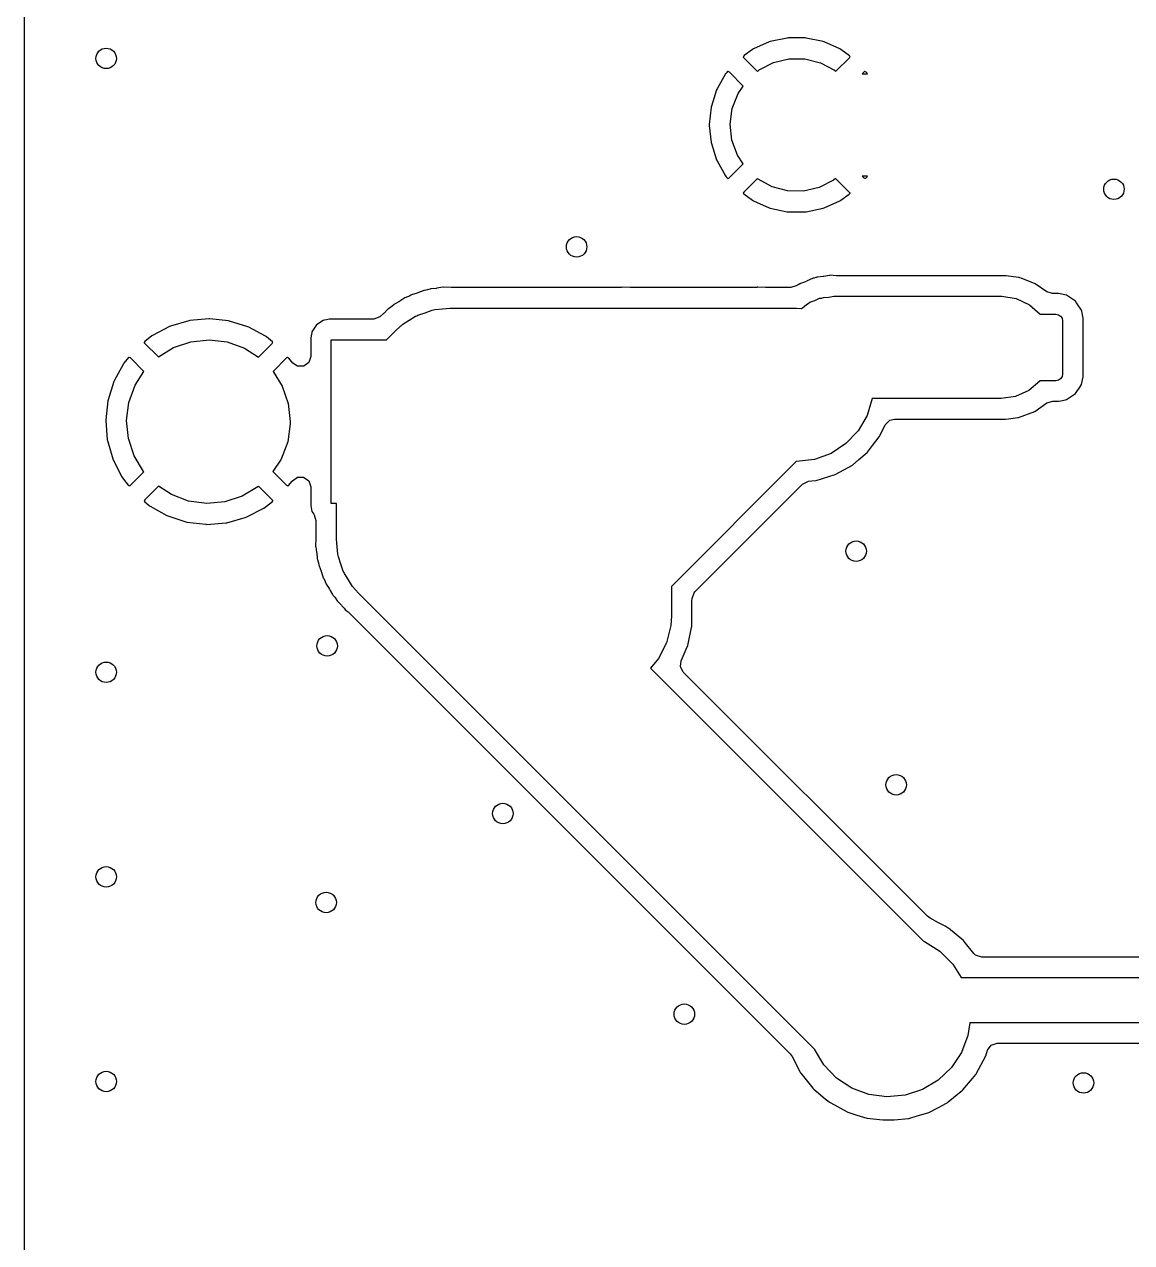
# Model space of a CAD drawing. Extents: x 100.2 to 143.8, y -109.8 to -50.2.
# Drawn here: x 100.2 to 111.03, y -98.57 to -86.67 of the extents above; entities that cross this region are included whole.
import ezdxf

# ---------------------------------------------------------------- set-up
doc = ezdxf.new("R2010")
doc.units = 0
doc.layers.add('BLACK', color=7, linetype='CONTINUOUS')

msp = doc.modelspace()

# ---------------------------------------------------------------- linework, layer by layer
at = {"layer": 'BLACK', "linetype": 'CONTINUOUS'}
for p, q in [((100.2, -103.278), (100.2, -56.7219)), ((107.656, -86.8011), (107.491, -86.8361)), ((107.666, -86.8), (107.656, -86.8011)), ((107.834, -86.8), (107.666, -86.8)), ((107.844, -86.8011), (107.834, -86.8)), ((108.009, -86.8361), (107.844, -86.8011)), ((107.318, -86.9129), (107.236, -86.9727)), ((107.327, -86.9077), (107.318, -86.9129)), ((107.481, -86.8393), (107.327, -86.9077)), ((107.491, -86.8361), (107.481, -86.8393)), ((108.019, -86.8393), (108.009, -86.8361)), ((108.173, -86.9077), (108.019, -86.8393)), ((108.182, -86.9129), (108.173, -86.9077)), ((108.267, -86.9751), (108.182, -86.9129)), ((107.236, -86.9727), (107.228, -86.9835)), ((107.228, -86.9835), (107.228, -86.9846)), ((107.228, -86.9846), (107.232, -86.9902)), ((107.232, -86.9902), (107.368, -87.1268)), ((107.385, -87.1124), (107.523, -87.0408)), ((107.523, -87.0408), (107.675, -87.0043)), ((107.675, -87.0043), (107.831, -87.0051)), ((107.831, -87.0051), (107.983, -87.0432)), ((107.983, -87.0432), (108.121, -87.1163)), ((108.132, -87.1263), (108.266, -86.993)), ((108.266, -86.993), (108.272, -86.9812)), ((108.271, -86.9801), (108.267, -86.9751)), ((108.272, -86.9812), (108.271, -86.9801)), ((107.056, -87.1521), (106.972, -87.2979)), ((107.062, -87.1438), (107.056, -87.1521)), ((107.075, -87.1293), (107.062, -87.1438)), ((107.077, -87.1282), (107.075, -87.1293)), ((107.08, -87.1276), (107.077, -87.1282)), ((107.092, -87.1336), (107.08, -87.1276)), ((107.228, -87.2699), (107.092, -87.1336)), ((107.368, -87.1268), (107.385, -87.1124)), ((108.121, -87.1163), (108.132, -87.1263)), ((108.412, -87.129), (108.391, -87.15)), ((108.391, -87.15), (108.443, -87.15)), ((108.414, -87.1279), (108.412, -87.129)), ((108.418, -87.1275), (108.414, -87.1279)), ((108.429, -87.1342), (108.418, -87.1275)), ((108.438, -87.1438), (108.429, -87.1342)), ((108.443, -87.15), (108.438, -87.1438)), ((107.177, -87.3428), (107.228, -87.2699)), ((106.968, -87.3073), (106.916, -87.4674)), ((106.972, -87.2979), (106.968, -87.3073)), ((107.12, -87.4884), (107.177, -87.3428)), ((106.913, -87.4775), (106.896, -87.6448)), ((106.916, -87.4674), (106.913, -87.4775)), ((107.1, -87.6432), (107.12, -87.4884)), ((106.896, -87.6448), (106.896, -87.6552)), ((106.896, -87.6552), (106.913, -87.8225)), ((107.117, -87.7984), (107.1, -87.6432)), ((106.913, -87.8225), (106.916, -87.8326)), ((106.916, -87.8326), (106.968, -87.9927)), ((107.171, -87.9451), (107.117, -87.7984)), ((106.968, -87.9927), (106.972, -88.0021)), ((107.228, -88.0304), (107.171, -87.9451)), ((106.972, -88.0021), (107.056, -88.1479)), ((107.088, -88.171), (107.228, -88.0304)), ((107.056, -88.1479), (107.062, -88.1562)), ((107.062, -88.1562), (107.071, -88.1658)), ((107.071, -88.1658), (107.082, -88.1725)), ((107.082, -88.1725), (107.086, -88.1721)), ((107.086, -88.1721), (107.088, -88.171)), ((107.367, -88.1742), (107.234, -88.307)), ((107.373, -88.1798), (107.367, -88.1742)), ((107.511, -88.2544), (107.373, -88.1798)), ((108.11, -88.1914), (107.97, -88.2616)), ((108.131, -88.1728), (108.11, -88.1914)), ((108.268, -88.3098), (108.131, -88.1728)), ((108.391, -88.15), (108.408, -88.1664)), ((108.443, -88.15), (108.391, -88.15)), ((108.408, -88.1664), (108.42, -88.1724)), ((108.42, -88.1724), (108.423, -88.1718)), ((108.423, -88.1718), (108.425, -88.1707)), ((108.425, -88.1707), (108.438, -88.1562)), ((108.438, -88.1562), (108.443, -88.15)), ((107.234, -88.307), (107.228, -88.3188)), ((107.228, -88.3188), (107.229, -88.3199)), ((107.229, -88.3199), (107.233, -88.3249)), ((107.233, -88.3249), (107.318, -88.3871)), ((107.662, -88.294), (107.511, -88.2544)), ((107.818, -88.2964), (107.662, -88.294)), ((107.97, -88.2616), (107.818, -88.2964)), ((108.182, -88.3871), (108.264, -88.3273)), ((108.264, -88.3273), (108.272, -88.3165)), ((108.272, -88.3154), (108.268, -88.3098)), ((108.272, -88.3165), (108.272, -88.3154)), ((107.318, -88.3871), (107.327, -88.3923)), ((107.327, -88.3923), (107.481, -88.4607)), ((107.481, -88.4607), (107.491, -88.4639)), ((107.491, -88.4639), (107.656, -88.4989)), ((107.844, -88.4989), (108.009, -88.4639)), ((108.009, -88.4639), (108.019, -88.4607)), ((108.019, -88.4607), (108.173, -88.3923)), ((108.173, -88.3923), (108.182, -88.3871)), ((107.656, -88.4989), (107.666, -88.5)), ((107.666, -88.5), (107.834, -88.5)), ((107.834, -88.5), (107.844, -88.4989)), ((107.848, -89.1771), (107.816, -89.1893)), ((107.853, -89.1751), (107.848, -89.1771)), ((107.906, -89.1519), (107.853, -89.1751)), ((107.911, -89.1495), (107.906, -89.1519)), ((107.906, -89.1519), (107.906, -89.1519)), ((107.92, -89.1479), (107.911, -89.1495)), ((107.938, -89.143), (107.92, -89.1479)), ((107.941, -89.142), (107.938, -89.143)), ((107.947, -89.1397), (107.941, -89.142)), ((107.953, -89.139), (107.947, -89.1397)), ((108.01, -89.1321), (107.953, -89.139)), ((107.953, -89.139), (107.953, -89.139)), ((108.015, -89.1313), (108.01, -89.1321)), ((108.072, -89.1213), (108.015, -89.1313)), ((108.078, -89.1203), (108.072, -89.1213)), ((108.072, -89.1213), (108.072, -89.1213)), ((108.136, -89.1243), (108.078, -89.1203)), ((108.143, -89.1245), (108.136, -89.1243)), ((108.136, -89.1243), (108.136, -89.1243)), ((109.796, -89.1245), (108.143, -89.1245)), ((109.799, -89.1249), (109.796, -89.1245)), ((109.92, -89.1407), (109.799, -89.1249)), ((109.925, -89.1415), (109.92, -89.1407)), ((109.92, -89.1407), (109.92, -89.1407)), ((109.931, -89.1437), (109.925, -89.1415)), ((109.946, -89.1495), (109.931, -89.1437)), ((109.931, -89.1437), (109.931, -89.1437)), ((110.083, -89.2031), (109.946, -89.1495)), ((104.039, -89.2945), (103.984, -89.3119)), ((104.046, -89.2921), (104.039, -89.2945)), ((104.073, -89.2815), (104.046, -89.2921)), ((104.1, -89.2707), (104.073, -89.2815)), ((104.105, -89.2698), (104.1, -89.2707)), ((104.124, -89.2665), (104.105, -89.2698)), ((104.105, -89.2698), (104.105, -89.2698)), ((104.128, -89.2657), (104.124, -89.2665)), ((104.141, -89.2627), (104.128, -89.2657)), ((104.163, -89.2556), (104.141, -89.2627)), ((104.168, -89.2541), (104.163, -89.2556)), ((104.163, -89.2556), (104.163, -89.2556)), ((104.173, -89.2536), (104.168, -89.2541)), ((104.226, -89.2482), (104.173, -89.2536)), ((104.173, -89.2536), (104.173, -89.2536)), ((104.233, -89.2472), (104.226, -89.2482)), ((104.29, -89.2372), (104.233, -89.2472)), ((104.295, -89.2373), (104.29, -89.2372)), ((104.372, -89.2395), (104.295, -89.2373)), ((104.375, -89.2395), (104.372, -89.2395)), ((106.018, -89.2395), (104.375, -89.2395)), ((106.034, -89.2381), (106.018, -89.2395)), ((106.035, -89.238), (106.034, -89.2381)), ((106.04, -89.2372), (106.035, -89.238)), ((106.045, -89.2373), (106.04, -89.2372)), ((106.122, -89.2395), (106.045, -89.2373)), ((106.125, -89.2395), (106.122, -89.2395)), ((107.343, -89.2395), (106.125, -89.2395)), ((107.359, -89.2381), (107.343, -89.2395)), ((107.36, -89.238), (107.359, -89.2381)), ((107.365, -89.2372), (107.36, -89.238)), ((107.37, -89.2373), (107.365, -89.2372)), ((107.447, -89.2395), (107.37, -89.2373)), ((107.45, -89.2395), (107.447, -89.2395)), ((107.694, -89.2395), (107.45, -89.2395)), ((107.745, -89.2222), (107.694, -89.2395)), ((107.746, -89.2243), (107.745, -89.2222)), ((107.751, -89.2213), (107.746, -89.2243)), ((107.756, -89.2176), (107.751, -89.2213)), ((107.764, -89.2139), (107.756, -89.2176)), ((107.78, -89.2049), (107.764, -89.2139)), ((107.783, -89.203), (107.78, -89.2049)), ((107.788, -89.1997), (107.783, -89.203)), ((107.783, -89.203), (107.783, -89.203)), ((107.816, -89.1893), (107.788, -89.1997)), ((110.195, -89.2815), (110.083, -89.2031)), ((110.252, -89.2995), (110.195, -89.2815)), ((110.311, -89.2995), (110.252, -89.2995)), ((110.389, -89.3149), (110.311, -89.2995)), ((103.793, -89.4241), (103.783, -89.4318)), ((103.815, -89.4055), (103.793, -89.4241)), ((103.819, -89.403), (103.815, -89.4055)), ((103.866, -89.3773), (103.819, -89.403)), ((103.819, -89.403), (103.819, -89.403)), ((103.872, -89.3736), (103.866, -89.3773)), ((103.92, -89.3418), (103.872, -89.3736)), ((103.947, -89.3312), (103.92, -89.3418)), ((103.959, -89.3258), (103.947, -89.3312)), ((103.979, -89.3143), (103.959, -89.3258)), ((103.984, -89.3119), (103.979, -89.3143)), ((103.979, -89.3143), (103.979, -89.3143)), ((107.807, -89.4371), (107.846, -89.4038)), ((107.846, -89.4038), (107.864, -89.3954)), ((107.864, -89.3954), (107.88, -89.3835)), ((107.88, -89.3835), (107.928, -89.3662)), ((107.928, -89.3662), (107.975, -89.3451)), ((107.975, -89.3451), (107.995, -89.3422)), ((107.995, -89.3422), (108.014, -89.3354)), ((108.014, -89.3354), (108.065, -89.3322)), ((108.065, -89.3322), (108.115, -89.325)), ((108.115, -89.325), (109.75, -89.325)), ((109.75, -89.325), (109.756, -89.325)), ((109.756, -89.325), (109.896, -89.3468)), ((109.896, -89.3468), (110.025, -89.4071)), ((110.025, -89.4071), (110.13, -89.5)), ((110.476, -89.3736), (110.389, -89.3149)), ((110.482, -89.3817), (110.476, -89.3736)), ((110.487, -89.3889), (110.482, -89.3817)), ((110.535, -89.4614), (110.487, -89.3889)), ((102.002, -89.5456), (101.817, -89.5625)), ((102.012, -89.5457), (102.002, -89.5456)), ((102.197, -89.5652), (102.012, -89.5457)), ((103.675, -89.5257), (103.618, -89.5492)), ((103.711, -89.4944), (103.675, -89.5257)), ((103.717, -89.4893), (103.711, -89.4944)), ((103.754, -89.4518), (103.717, -89.4893)), ((103.759, -89.4475), (103.754, -89.4518)), ((103.783, -89.4318), (103.759, -89.4475)), ((103.962, -89.5599), (104.024, -89.5194)), ((104.024, -89.5194), (104.037, -89.5149)), ((104.037, -89.5149), (104.048, -89.5081)), ((104.048, -89.5081), (104.118, -89.4853)), ((104.118, -89.4853), (104.187, -89.4601)), ((104.187, -89.4601), (104.201, -89.4586)), ((104.201, -89.4586), (104.213, -89.4545)), ((104.213, -89.4545), (104.287, -89.4486)), ((104.287, -89.4486), (104.36, -89.44)), ((104.36, -89.44), (107.75, -89.44)), ((107.75, -89.44), (107.799, -89.443)), ((107.799, -89.443), (107.807, -89.4371)), ((110.13, -89.5), (110.285, -89.5)), ((110.285, -89.5), (110.31, -89.5049)), ((110.31, -89.5049), (110.331, -89.519)), ((110.331, -89.519), (110.345, -89.5401)), ((110.345, -89.5401), (110.35, -89.565)), ((110.537, -89.471), (110.535, -89.4614)), ((110.547, -89.5235), (110.537, -89.471)), ((110.537, -89.471), (110.537, -89.471)), ((110.55, -89.5389), (110.547, -89.5235)), ((110.551, -90.1111), (110.55, -89.5389)), ((101.619, -89.6206), (101.454, -89.7069)), ((101.628, -89.617), (101.619, -89.6206)), ((101.807, -89.5643), (101.628, -89.617)), ((101.817, -89.5625), (101.807, -89.5643)), ((102.207, -89.5671), (102.197, -89.5652)), ((102.385, -89.6222), (102.207, -89.5671)), ((102.394, -89.626), (102.385, -89.6222)), ((102.558, -89.7146), (102.394, -89.626)), ((103.055, -89.6054), (103.011, -89.6718)), ((103.122, -89.5611), (103.055, -89.6054)), ((103.131, -89.5592), (103.122, -89.5611)), ((103.155, -89.5545), (103.131, -89.5592)), ((103.131, -89.5592), (103.131, -89.5592)), ((103.18, -89.5495), (103.155, -89.5545)), ((103.61, -89.5495), (103.18, -89.5495)), ((103.618, -89.5492), (103.61, -89.5495)), ((103.739, -89.75), (103.83, -89.6597)), ((103.83, -89.6597), (103.87, -89.6241)), ((103.87, -89.6241), (103.879, -89.6146)), ((103.879, -89.6146), (103.886, -89.6101)), ((103.886, -89.6101), (103.899, -89.5982)), ((103.899, -89.5982), (103.962, -89.5599)), ((110.35, -89.565), (110.35, -90.085)), ((101.379, -89.7658), (101.372, -89.777)), ((101.372, -89.777), (101.372, -89.7794)), ((101.372, -89.7794), (101.375, -89.7831)), ((101.375, -89.7831), (101.51, -89.9182)), ((101.446, -89.7122), (101.379, -89.7658)), ((101.454, -89.7069), (101.446, -89.7122)), ((101.659, -89.8261), (101.828, -89.7687)), ((101.828, -89.7687), (102.006, -89.75)), ((102.006, -89.75), (102.183, -89.7711)), ((102.183, -89.7711), (102.351, -89.831)), ((102.566, -89.72), (102.558, -89.7146)), ((102.625, -89.7692), (102.566, -89.72)), ((102.622, -89.7868), (102.628, -89.7749)), ((102.627, -89.7722), (102.625, -89.7692)), ((102.628, -89.7749), (102.627, -89.7722)), ((103.007, -89.6945), (103, -89.7303)), ((103, -89.7303), (103, -89.9152)), ((103.009, -89.6813), (103.007, -89.6945)), ((103.011, -89.6718), (103.009, -89.6813)), ((103.009, -89.6813), (103.009, -89.6813)), ((103.2, -91.35), (103.2, -89.75)), ((103.2, -89.75), (103.739, -89.75)), ((101.51, -89.9182), (101.659, -89.8261)), ((102.351, -89.831), (102.49, -89.9191)), ((102.49, -89.9191), (102.622, -89.7868)), ((101.169, -89.9865), (101.079, -90.1499)), ((101.174, -89.9786), (101.169, -89.9865)), ((101.219, -89.9247), (101.174, -89.9786)), ((101.222, -89.9226), (101.219, -89.9247)), ((101.225, -89.9221), (101.222, -89.9226)), ((101.237, -89.9281), (101.225, -89.9221)), ((101.369, -90.0609), (101.237, -89.9281)), ((102.767, -89.9244), (102.631, -90.0601)), ((102.77, -89.9222), (102.767, -89.9244)), ((102.773, -89.922), (102.77, -89.9222)), ((102.784, -89.9293), (102.773, -89.922)), ((102.824, -89.9778), (102.784, -89.9293)), ((102.87, -90.0094), (102.824, -89.9778)), ((102.931, -90.0094), (102.87, -90.0094)), ((102.981, -89.9734), (102.931, -90.0094)), ((103, -89.9152), (102.981, -89.9734)), ((101.283, -90.1943), (101.369, -90.0609)), ((102.631, -90.0601), (102.721, -90.2043)), ((110.331, -90.131), (110.31, -90.1451)), ((110.345, -90.1099), (110.331, -90.131)), ((110.35, -90.085), (110.345, -90.1099)), ((110.535, -90.1886), (110.551, -90.1111)), ((101.075, -90.1588), (101.019, -90.3365)), ((101.079, -90.1499), (101.075, -90.1588)), ((101.222, -90.3619), (101.283, -90.1943)), ((102.721, -90.2043), (102.78, -90.3728)), ((110.019, -90.2462), (109.89, -90.3049)), ((110.127, -90.1537), (110.019, -90.2462)), ((110.129, -90.15), (110.127, -90.1537)), ((110.285, -90.15), (110.129, -90.15)), ((110.31, -90.1451), (110.285, -90.15)), ((110.476, -90.2764), (110.489, -90.2573)), ((110.489, -90.2573), (110.514, -90.22)), ((110.514, -90.22), (110.535, -90.1886)), ((101.017, -90.3459), (100.996, -90.5312)), ((101.019, -90.3365), (101.017, -90.3459)), ((101.2, -90.5388), (101.222, -90.3619)), ((102.78, -90.3728), (102.8, -90.55)), ((108.487, -90.325), (108.438, -90.4891)), ((109.75, -90.325), (108.487, -90.325)), ((109.89, -90.3049), (109.75, -90.325)), ((110.077, -90.4503), (110.197, -90.3679)), ((110.197, -90.3679), (110.253, -90.3505)), ((110.253, -90.3505), (110.311, -90.3505)), ((110.311, -90.3505), (110.334, -90.3459)), ((110.334, -90.3459), (110.379, -90.337)), ((110.379, -90.337), (110.389, -90.3351)), ((110.379, -90.337), (110.379, -90.337)), ((110.389, -90.3351), (110.476, -90.2764)), ((108.438, -90.4891), (108.351, -90.6393)), ((109.918, -90.5103), (110.077, -90.4503)), ((100.996, -90.5312), (100.996, -90.5408)), ((100.996, -90.5408), (101.011, -90.7266)), ((101.217, -90.7163), (101.2, -90.5388)), ((102.8, -90.5723), (102.775, -90.749)), ((102.8, -90.55), (102.8, -90.5723)), ((108.56, -90.6963), (108.617, -90.5808)), ((108.617, -90.5808), (108.66, -90.5369)), ((108.66, -90.5369), (108.706, -90.5255)), ((108.706, -90.5255), (109.793, -90.5255)), ((109.793, -90.5255), (109.82, -90.5222)), ((109.82, -90.5222), (109.912, -90.511)), ((109.912, -90.511), (109.918, -90.5103)), ((109.912, -90.511), (109.912, -90.511)), ((101.011, -90.7266), (101.013, -90.736)), ((101.013, -90.736), (101.064, -90.9152)), ((101.274, -90.8856), (101.217, -90.7163)), ((108.351, -90.6393), (108.231, -90.7654)), ((108.492, -90.7846), (108.557, -90.7002)), ((108.557, -90.7002), (108.56, -90.6963)), ((108.557, -90.7002), (108.557, -90.7002)), ((102.775, -90.749), (102.712, -90.9157)), ((108.231, -90.7654), (108.086, -90.8606)), ((108.357, -90.9218), (108.438, -90.8521)), ((108.438, -90.8521), (108.442, -90.8489)), ((108.438, -90.8521), (108.438, -90.8521)), ((108.442, -90.8489), (108.492, -90.7846)), ((101.064, -90.9152), (101.068, -90.9242)), ((101.068, -90.9242), (101.153, -91.09)), ((101.366, -91.0381), (101.274, -90.8856)), ((102.712, -90.9157), (102.63, -91.0385)), ((107.746, -90.94), (106.525, -92.1607)), ((107.75, -90.94), (107.746, -90.94)), ((107.923, -90.9199), (107.75, -90.94)), ((108.086, -90.8606), (107.923, -90.9199)), ((108.126, -91.0681), (108.295, -90.9745)), ((108.295, -90.9745), (108.357, -90.9218)), ((101.153, -91.09), (101.158, -91.0981)), ((101.233, -91.1754), (101.368, -91.0403)), ((101.368, -91.0403), (101.366, -91.0381)), ((102.63, -91.0385), (102.763, -91.1721)), ((102.821, -91.1293), (102.869, -91.0939)), ((102.869, -91.0939), (102.93, -91.093)), ((102.93, -91.093), (102.98, -91.1283)), ((107.942, -91.1259), (108.126, -91.0681)), ((101.158, -91.0981), (101.216, -91.1707)), ((101.216, -91.1707), (101.227, -91.1781)), ((101.227, -91.1781), (101.229, -91.178)), ((101.229, -91.178), (101.233, -91.1754)), ((101.511, -91.1802), (101.378, -91.3134)), ((101.639, -91.2641), (101.511, -91.1802)), ((102.484, -91.1872), (102.33, -91.2785)), ((102.49, -91.1813), (102.484, -91.1872)), ((102.625, -91.3168), (102.49, -91.1813)), ((102.763, -91.1721), (102.775, -91.1781)), ((102.775, -91.1781), (102.779, -91.1776)), ((102.779, -91.1776), (102.781, -91.1759)), ((102.781, -91.1759), (102.818, -91.1329)), ((102.818, -91.1329), (102.82, -91.1305)), ((102.82, -91.1305), (102.821, -91.1297)), ((102.821, -91.1297), (102.821, -91.1292)), ((102.821, -91.1292), (102.821, -91.1293)), ((102.98, -91.1283), (103, -91.1876)), ((103, -91.1876), (103, -91.3697)), ((106.756, -92.2131), (107.807, -91.162)), ((107.807, -91.162), (107.867, -91.1335)), ((107.867, -91.1335), (107.897, -91.1305)), ((107.897, -91.1305), (107.937, -91.1264)), ((107.937, -91.1264), (107.942, -91.1259)), ((107.937, -91.1264), (107.937, -91.1264)), ((101.378, -91.3134), (101.372, -91.3252)), ((101.372, -91.3252), (101.373, -91.3283)), ((101.373, -91.3283), (101.374, -91.3308)), ((101.374, -91.3308), (101.423, -91.372)), ((101.806, -91.3262), (101.639, -91.2641)), ((101.983, -91.3498), (101.806, -91.3262)), ((102.33, -91.2785), (102.161, -91.3337)), ((102.621, -91.3341), (102.628, -91.3231)), ((102.628, -91.321), (102.625, -91.3168)), ((102.628, -91.3231), (102.628, -91.321)), ((101.423, -91.372), (101.431, -91.3775)), ((101.431, -91.3775), (101.593, -91.4684)), ((102.161, -91.3337), (101.983, -91.3498)), ((102.368, -91.4846), (102.534, -91.4006)), ((102.534, -91.4006), (102.542, -91.3954)), ((102.542, -91.3954), (102.621, -91.3341)), ((103, -91.3697), (103.011, -91.4282)), ((103.011, -91.4282), (103.029, -91.4545)), ((103.25, -91.35), (103.2, -91.35)), ((103.25, -91.7), (103.25, -91.35)), ((101.593, -91.4684), (101.602, -91.4723)), ((101.602, -91.4723), (101.78, -91.5299)), ((101.78, -91.5299), (101.789, -91.532)), ((101.789, -91.532), (101.974, -91.554)), ((101.974, -91.554), (101.984, -91.5542)), ((101.984, -91.5542), (102.17, -91.5399)), ((102.17, -91.5399), (102.179, -91.5383)), ((102.179, -91.5383), (102.359, -91.4881)), ((102.359, -91.4881), (102.368, -91.4846)), ((103.029, -91.4545), (103.033, -91.4607)), ((103.033, -91.4607), (103.05, -91.5157)), ((103.05, -91.5157), (103.05, -91.685)), ((103.049, -91.6877), (103.047, -91.77)), ((103.05, -91.685), (103.049, -91.6877)), ((103.047, -91.77), (103.048, -91.7749)), ((103.048, -91.7749), (103.057, -91.8272)), ((103.259, -91.7734), (103.25, -91.7)), ((103.265, -91.847), (103.259, -91.7734)), ((103.057, -91.8272), (103.058, -91.8343)), ((103.058, -91.8343), (103.064, -91.8868)), ((103.064, -91.8868), (103.064, -91.8921)), ((103.064, -91.8921), (103.066, -91.8969)), ((103.066, -91.8969), (103.066, -91.8969)), ((103.066, -91.8969), (103.073, -91.9195)), ((103.073, -91.9195), (103.076, -91.9319)), ((103.269, -91.8595), (103.265, -91.847)), ((103.27, -91.8725), (103.269, -91.8595)), ((103.295, -91.942), (103.27, -91.8725)), ((103.076, -91.9319), (103.079, -91.9519)), ((103.079, -91.9519), (103.081, -91.9601)), ((103.081, -91.9601), (103.101, -92.0111)), ((103.101, -92.0111), (103.102, -92.0141)), ((103.102, -92.0141), (103.104, -92.021)), ((103.104, -92.021), (103.122, -92.0764)), ((103.318, -92.0122), (103.295, -91.942)), ((103.325, -92.0235), (103.318, -92.0122)), ((103.329, -92.0358), (103.325, -92.0235)), ((103.37, -92.0976), (103.329, -92.0358)), ((103.122, -92.0764), (103.124, -92.0808)), ((103.124, -92.0808), (103.124, -92.0808)), ((103.124, -92.0808), (103.136, -92.1015)), ((103.136, -92.1015), (103.141, -92.113)), ((103.141, -92.113), (103.152, -92.1397)), ((103.152, -92.1397), (103.172, -92.1702)), ((103.408, -92.1607), (103.37, -92.0976)), ((103.42, -92.1743), (103.408, -92.1607)), ((106.525, -92.1607), (106.525, -92.45)), ((103.172, -92.1702), (103.184, -92.1883)), ((103.184, -92.1883), (103.187, -92.1945)), ((103.187, -92.1945), (103.191, -92.2002)), ((103.191, -92.2002), (103.213, -92.2409)), ((103.213, -92.2409), (103.213, -92.2409)), ((103.213, -92.2409), (103.215, -92.2453)), ((103.215, -92.2453), (103.234, -92.267)), ((103.234, -92.267), (103.242, -92.2773)), ((103.242, -92.2773), (103.258, -92.3013)), ((103.425, -92.1811), (103.42, -92.1743)), ((103.434, -92.1901), (103.425, -92.1811)), ((103.47, -92.2303), (103.434, -92.1901)), ((107.923, -96.6839), (103.47, -92.2303)), ((106.726, -92.3055), (106.727, -92.2804)), ((106.727, -92.2804), (106.748, -92.2227)), ((106.748, -92.2227), (106.756, -92.2131)), ((103.258, -92.3013), (103.262, -92.306)), ((103.262, -92.306), (103.299, -92.3435)), ((103.299, -92.3435), (103.304, -92.3491)), ((103.304, -92.3491), (103.325, -92.3736)), ((103.325, -92.3736), (103.341, -92.3919)), ((103.341, -92.3919), (103.345, -92.395)), ((103.345, -92.395), (103.365, -92.4106)), ((106.726, -92.3373), (106.726, -92.3055)), ((106.726, -92.34), (106.726, -92.3373)), ((106.726, -92.5435), (106.726, -92.34)), ((103.365, -92.4106), (103.375, -92.4189)), ((103.375, -92.4189), (107.687, -96.7311)), ((106.525, -92.45), (106.519, -92.5427)), ((106.519, -92.5427), (106.478, -92.7114)), ((106.686, -92.7389), (106.722, -92.564)), ((106.722, -92.564), (106.724, -92.5536)), ((106.724, -92.5536), (106.725, -92.5499)), ((106.724, -92.5536), (106.724, -92.5536)), ((106.725, -92.5499), (106.726, -92.5435)), ((106.478, -92.7114), (106.399, -92.8661)), ((106.67, -92.7753), (106.686, -92.7389)), ((106.399, -92.8661), (106.32, -92.9592)), ((106.621, -92.8883), (106.67, -92.7753)), ((106.32, -92.9592), (108.987, -95.6259)), ((106.614, -92.9431), (106.621, -92.8883)), ((106.642, -92.9977), (106.614, -92.9431)), ((109.028, -95.3836), (106.642, -92.9977)), ((109.056, -95.4027), (109.028, -95.3836)), ((109.056, -95.4029), (109.056, -95.4027)), ((109.138, -95.4479), (109.056, -95.4029)), ((109.201, -95.4827), (109.138, -95.4479)), ((109.232, -95.4998), (109.201, -95.4827)), ((109.236, -95.5029), (109.232, -95.4998)), ((109.383, -95.6259), (109.236, -95.5029)), ((109.236, -95.5029), (109.236, -95.5029)), ((108.987, -95.6259), (109.001, -95.631)), ((109.001, -95.631), (109.151, -95.7265)), ((109.151, -95.7265), (109.277, -95.8531)), ((109.386, -95.629), (109.383, -95.6259)), ((109.383, -95.6259), (109.383, -95.6259)), ((109.389, -95.6328), (109.386, -95.629)), ((109.482, -95.7475), (109.389, -95.6328)), ((109.389, -95.6328), (109.389, -95.6328)), ((109.277, -95.8531), (109.359, -95.985)), ((109.5, -95.7656), (109.482, -95.7475)), ((109.559, -95.7845), (109.5, -95.7656)), ((114.571, -95.7845), (109.559, -95.7845)), ((109.359, -95.985), (115.05, -95.985)), ((109.442, -96.425), (109.425, -96.549)), ((115.05, -96.425), (109.442, -96.425)), ((109.425, -96.549), (109.362, -96.7157)), ((107.924, -96.6856), (107.923, -96.6839)), ((108.016, -96.8381), (107.924, -96.6856)), ((109.617, -96.6952), (109.652, -96.6452)), ((109.652, -96.6452), (109.711, -96.6255)), ((109.711, -96.6255), (114.751, -96.6255)), ((107.687, -96.7311), (107.705, -96.7552)), ((107.705, -96.7552), (107.785, -96.9099)), ((109.362, -96.7157), (109.263, -96.8642)), ((109.504, -96.9262), (109.6, -96.7493)), ((109.6, -96.7493), (109.617, -96.6952)), ((107.785, -96.9099), (107.786, -96.91)), ((107.786, -96.91), (107.788, -96.9142)), ((107.788, -96.9142), (107.791, -96.918)), ((107.791, -96.918), (107.791, -96.918)), ((107.791, -96.918), (107.908, -97.064)), ((108.14, -96.9664), (108.016, -96.8381)), ((109.263, -96.8642), (109.134, -96.9872)), ((109.501, -96.93), (109.504, -96.9262)), ((108.289, -97.0641), (108.14, -96.9664)), ((109.134, -96.9872), (108.98, -97.0785)), ((109.376, -97.0812), (109.468, -96.9695)), ((109.468, -96.9695), (109.501, -96.93)), ((109.501, -96.93), (109.501, -96.93)), ((107.908, -97.064), (107.914, -97.071)), ((107.914, -97.071), (107.917, -97.0741)), ((107.917, -97.0741), (107.917, -97.0741)), ((107.917, -97.0741), (108.03, -97.1685)), ((108.456, -97.1262), (108.289, -97.0641)), ((108.633, -97.1498), (108.456, -97.1262)), ((108.811, -97.1337), (108.633, -97.1498)), ((108.98, -97.0785), (108.811, -97.1337)), ((109.23, -97.2002), (109.372, -97.0842)), ((109.372, -97.0842), (109.376, -97.0812)), ((109.372, -97.0842), (109.372, -97.0842)), ((108.03, -97.1685), (108.068, -97.2002)), ((108.068, -97.2002), (108.072, -97.2026)), ((108.072, -97.2026), (108.072, -97.2026)), ((108.072, -97.2026), (108.084, -97.209)), ((108.084, -97.209), (108.244, -97.2971)), ((109.043, -97.3027), (109.137, -97.2526)), ((109.137, -97.2526), (109.216, -97.2106)), ((109.216, -97.2106), (109.22, -97.2083)), ((109.216, -97.2106), (109.216, -97.2106)), ((109.22, -97.2083), (109.23, -97.2002)), ((108.244, -97.2971), (108.249, -97.2986)), ((108.249, -97.2986), (108.249, -97.2986)), ((108.249, -97.2986), (108.34, -97.3275)), ((108.34, -97.3275), (108.436, -97.3579)), ((108.436, -97.3579), (108.592, -97.3755)), ((108.592, -97.3755), (108.701, -97.3755)), ((108.701, -97.3755), (108.703, -97.3753)), ((108.703, -97.3753), (108.845, -97.3613)), ((108.703, -97.3753), (108.703, -97.3753)), ((108.845, -97.3613), (108.85, -97.3608)), ((108.845, -97.3613), (108.845, -97.3613)), ((108.85, -97.3608), (108.855, -97.3594)), ((108.855, -97.3594), (108.92, -97.3397)), ((108.855, -97.3594), (108.855, -97.3594)), ((108.92, -97.3397), (109.043, -97.3027))]:
    msp.add_line(p, q, dxfattribs=at)
at = {"layer": 'BLACK'}
for centre in [(101, -87), (110.852, -88.279), (105.599, -88.842), (108.332, -91.817), (103.16, -92.742), (101, -93), (108.723, -94.1), (104.878, -94.381), (101, -95), (103.15, -95.25), (106.652, -96.342), (101, -97), (110.554, -97.014)]:
    msp.add_circle(centre, 0.1, dxfattribs=at)

doc.saveas('drawing.dxf')
